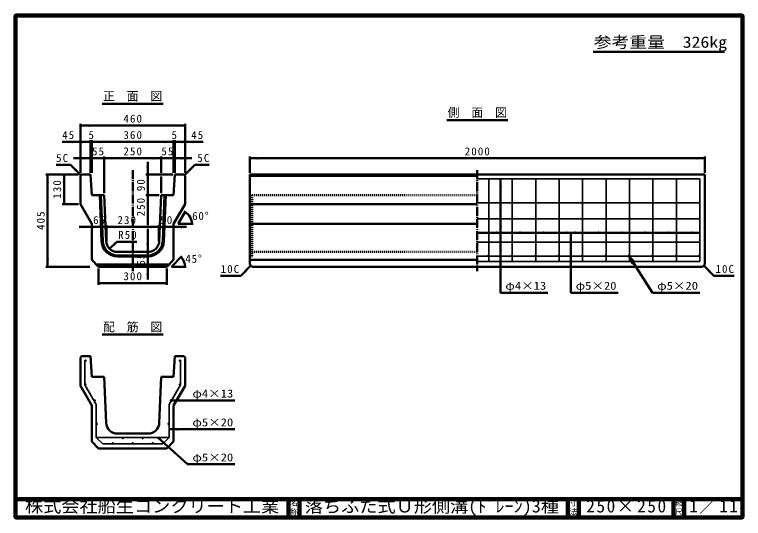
# Model space of a CAD drawing. Units: millimetres, scale not verified. Extents: x 100 to 4105, y 100 to 2870.
import ezdxf
from ezdxf.enums import TextEntityAlignment as Align

# ---------------------------------------------------------------- set-up
doc = ezdxf.new("R2010")
doc.units = ezdxf.units.MM
doc.header["$LTSCALE"] = 5
doc.linetypes.add('USER1', pattern=[13.4, 10, -1.2, 1, -1.2])
doc.linetypes.add('USER2', pattern=[2.2, 1, -1.2])
doc.layers.add('V-nasSTD', color=7, linetype='Continuous', lineweight=50)
doc.styles.add('ＭＳ ゴシック', font='')
doc.styles.get('ＭＳ ゴシック').set_extended_font_data('MS Gothic')

msp = doc.modelspace()

# ---------------------------------------------------------------- hatches: boundary and pattern name
at = {"layer": 'V-nasSTD'}
for points in [[(506.652, 2267.425), (461.652, 2259.925), (506.652, 2252.425)], [(991.652, 2252.425), (1036.652, 2259.925), (991.652, 2267.425)], [(416.652, 2162.425), (461.652, 2169.925), (416.652, 2177.425)], [(472.902, 2162.425), (517.902, 2169.925), (472.902, 2177.425)], [(569.152, 2177.425), (524.152, 2169.925), (569.152, 2162.425)], [(929.152, 2162.425), (974.152, 2169.925), (929.152, 2177.425)], [(1025.402, 2162.425), (980.402, 2169.925), (1025.402, 2177.425)], [(1081.652, 2162.425), (1036.652, 2169.925), (1081.652, 2177.425)], [(479.152, 2072.425), (524.152, 2079.925), (479.152, 2087.425)], [(637.902, 2087.425), (592.902, 2079.925), (637.902, 2072.425)], [(860.402, 2072.425), (905.402, 2079.925), (860.402, 2087.425)], [(1019.152, 2072.425), (974.152, 2079.925), (1019.152, 2087.425)], [(1437.705, 2087.425), (1392.705, 2079.925), (1437.705, 2072.425)], [(3847.705, 2072.425), (3892.705, 2079.925), (3847.705, 2087.425)], [(438.26, 2023.923), (464.777, 1986.8), (427.654, 2013.317)], [(824.152, 2034.925), (831.652, 1989.925), (839.152, 2034.925)], [(1060.043, 2023.923), (1033.527, 1986.8), (1070.65, 2013.317)], [(289.152, 1944.925), (281.652, 1989.925), (274.152, 1944.925)], [(379.152, 1944.925), (371.652, 1989.925), (364.152, 1944.925)], [(2763.205, 1921.124), (2770.705, 1966.124), (2778.205, 1921.124)], [(364.152, 1872.425), (371.652, 1827.425), (379.152, 1872.425)], [(839.152, 1832.425), (831.652, 1877.425), (824.152, 1832.425)], [(2763.205, 1789.928), (2770.705, 1834.928), (2778.205, 1789.928)], [(2763.205, 1702.388), (2770.705, 1747.388), (2778.205, 1702.388)], [(479.152, 1694.977), (524.152, 1702.477), (479.152, 1709.977)], [(650.402, 1709.977), (605.402, 1702.477), (650.402, 1694.977)], [(847.902, 1694.977), (892.902, 1702.477), (847.902, 1709.977)], [(1019.152, 1709.977), (974.152, 1702.477), (1019.152, 1694.977)], [(2751.33, 1663.439), (2706.33, 1670.939), (2751.33, 1678.439)], [(2880.08, 1663.439), (2835.08, 1670.939), (2880.08, 1678.439)], [(3009.08, 1663.439), (2964.08, 1670.939), (3009.08, 1678.439)], [(3137.83, 1663.439), (3092.83, 1670.939), (3137.83, 1678.439)], [(3176.58, 1678.439), (3221.58, 1670.939), (3176.58, 1663.439)], [(3305.58, 1678.439), (3350.58, 1670.939), (3305.58, 1663.439)], [(3434.33, 1678.439), (3479.33, 1670.939), (3434.33, 1663.439)], [(3563.08, 1678.439), (3608.08, 1670.939), (3563.08, 1663.439)], [(3692.08, 1678.439), (3737.08, 1670.939), (3692.08, 1663.439)], [(3820.83, 1678.439), (3865.83, 1670.939), (3820.83, 1663.439)], [(649.016, 1619.146), (622.5, 1582.023), (659.623, 1608.539)], [(824.152, 1609.925), (831.652, 1564.925), (839.152, 1609.925)], [(2763.205, 1573.773), (2770.705, 1618.773), (2778.205, 1573.773)], [(274.152, 1528.675), (281.652, 1483.675), (289.152, 1528.675)], [(2706.33, 1544.03, 1), (2700.33, 1544.03, 1)], [(2763.205, 1496.03), (2770.705, 1541.03), (2778.205, 1496.03)], [(2835.08, 1544.03, 1), (2829.08, 1544.03, 1)], [(2964.08, 1544.03, 1), (2958.08, 1544.03, 1)], [(3092.83, 1544.03, 1), (3086.83, 1544.03, 1)], [(3221.58, 1544.03, 1), (3215.58, 1544.03, 1)], [(3350.58, 1544.03, 1), (3344.58, 1544.03, 1)], [(3479.33, 1544.03, 1), (3473.33, 1544.03, 1)], [(3508.36, 1507.502), (3477.936, 1541.496), (3495.69, 1499.472)], [(3608.08, 1544.03, 1), (3602.08, 1544.03, 1)], [(3737.08, 1544.03, 1), (3731.08, 1544.03, 1)], [(3865.83, 1544.03, 1), (3859.83, 1544.03, 1)], [(839.152, 1438.675), (831.652, 1483.675), (824.152, 1438.675)], [(1372.439, 1452.802), (1398.955, 1489.925), (1361.832, 1463.409)], [(2763.205, 1466.675), (2770.705, 1511.675), (2778.205, 1466.675)], [(3913.267, 1453.097), (3886.75, 1490.22), (3923.873, 1463.703)], [(606.652, 1401.175), (561.652, 1393.675), (606.652, 1386.175)], [(891.652, 1386.175), (936.652, 1393.675), (891.652, 1401.175)], [(486.652, 967.351, 1), (492.652, 967.351, 1)], [(1011.652, 967.351, 1), (1005.652, 967.351, 1)], [(486.652, 836.155, 0.06554), (486.754, 835.379, 0.06555), (487.054, 834.655, 0.87698), (492.55, 836.931, 0.87698)], [(1011.55, 835.379, 0.06554), (1011.652, 836.155, 0.87698), (1005.754, 836.931, 0.87698), (1011.25, 834.655, 0.06555)], [(537.595, 747.115, 0.41421), (541.693, 746.017, 0.41421), (542.791, 750.115, 1)], [(960.709, 747.115, 1), (955.512, 750.115, 1)], [(1006.111, 756.115), (961.111, 748.615), (1006.111, 741.115)], [(549.152, 620, -1), (555.152, 620, -1)], [(949.152, 620, 1), (943.152, 620, 1)], [(994.152, 597.625), (949.152, 590.125), (994.152, 582.625)], [(694.27, 539.258, -1), (694.27, 545.258, -1)], [(804.033, 539.258, 1), (804.033, 545.258, 1)], [(915.311, 509.575), (925.348, 520.723), (886.886, 545.258)], [(639.389, 509.902, -1), (639.389, 515.902, -1)], [(749.152, 509.902, 1), (749.152, 515.902, 1)], [(858.915, 509.902, 1), (858.915, 515.902, 1)]]:
    msp.add_hatch(color=256, dxfattribs=at).paths.add_polyline_path(points)

# ---------------------------------------------------------------- linework, layer by layer
at = {"layer": 'V-nasSTD', "lineweight": 100}
for p, q in [((105, 2865), (105, 105)), ((4100, 2865), (105, 2865)), ((4100, 105), (4100, 2865)), ((105, 205), (4100, 205)), ((1605, 205), (1605, 105)), ((1665, 205), (1665, 105)), ((3140, 205), (3140, 105)), ((3200, 205), (3200, 105)), ((3720, 205), (3720, 105)), ((3780, 205), (3780, 105)), ((105, 105), (4100, 105))]:
    msp.add_line(p, q, dxfattribs=at)
at = {"layer": 'V-nasSTD'}
for p, q in [((3278.536, 2664.753), (4000.536, 2664.753)), ((582.152, 2379.925), (916.152, 2379.925)), ((2475.705, 2289.925), (2809.705, 2289.925)), ((461.652, 2269.925), (461.652, 1999.925)), ((1036.652, 2259.925), (461.652, 2259.925)), ((1036.652, 2269.925), (1036.652, 1999.925)), ((461.652, 2169.925), (361.652, 2169.925)), ((517.902, 2169.925), (461.652, 2169.925)), ((517.902, 2179.925), (517.902, 1999.925)), ((524.152, 2169.925), (517.902, 2169.925)), ((524.152, 2179.925), (524.152, 1999.925)), ((974.152, 2169.925), (524.152, 2169.925)), ((974.152, 2179.925), (974.152, 1999.925)), ((974.152, 2169.925), (980.402, 2169.925)), ((980.402, 2179.925), (980.402, 1999.925)), ((980.402, 2169.925), (1036.652, 2169.925)), ((1036.652, 2169.925), (1136.652, 2169.925)), ((592.902, 2089.925), (592.902, 1887.425)), ((905.402, 2089.925), (905.402, 1999.925)), ((1392.705, 2089.925), (1392.705, 1999.925)), ((3892.705, 2089.925), (3892.705, 1999.925)), ((408.208, 2043.369), (328.208, 2043.369)), ((464.777, 1986.8), (408.208, 2043.369)), ((524.152, 2079.925), (424.152, 2079.925)), ((592.902, 2079.925), (524.152, 2079.925)), ((905.402, 2079.925), (592.902, 2079.925)), ((831.652, 1989.925), (831.652, 2059.925)), ((905.402, 2079.925), (974.152, 2079.925)), ((974.152, 2079.925), (1074.152, 2079.925)), ((1033.527, 1986.8), (1090.095, 2043.369)), ((1090.095, 2043.369), (1170.095, 2043.369)), ((3892.705, 2079.925), (1392.705, 2079.925)), ((271.652, 1989.925), (451.652, 1989.925)), ((281.652, 1989.925), (281.652, 1483.675)), ((371.652, 1989.925), (371.652, 1827.425)), ((467.902, 1989.925), (461.652, 1983.675)), ((461.652, 1983.675), (461.652, 1827.425)), ((517.902, 1989.925), (467.902, 1989.925)), ((517.902, 1989.925), (524.152, 1877.425)), ((821.652, 1989.925), (970.402, 1989.925)), ((831.652, 1989.925), (831.652, 1877.425)), ((905.402, 1979.925), (905.402, 1887.425)), ((980.402, 1989.925), (974.152, 1877.425)), ((980.402, 1989.925), (1030.402, 1989.925)), ((1030.402, 1989.925), (1036.652, 1983.675)), ((1036.652, 1827.425), (1036.652, 1983.675)), ((1392.705, 1989.925), (1392.705, 1496.175)), ((3892.705, 1989.925), (1392.705, 1989.925)), ((2642.705, 1983.675), (1392.705, 1983.675)), ((2770.705, 1966.124), (2770.705, 1341.124)), ((3892.705, 1496.175), (3892.705, 1989.925)), ((592.902, 1877.425), (524.152, 1877.425)), ((567.882, 1877.425), (578.022, 1623.928)), ((574.137, 1877.425), (584.267, 1624.178)), ((592.902, 1877.425), (603.002, 1624.927)), ((821.652, 1877.425), (895.402, 1877.425)), ((831.652, 1877.425), (831.652, 1712.477)), ((895.302, 1624.927), (905.402, 1877.425)), ((974.152, 1877.425), (905.402, 1877.425)), ((914.037, 1624.178), (924.167, 1877.425)), ((920.282, 1623.928), (930.422, 1877.425)), ((361.652, 1827.425), (451.652, 1827.425)), ((461.652, 1827.425), (524.152, 1719.172)), ((974.152, 1719.172), (1036.652, 1827.425)), ((2642.705, 1827.425), (1392.705, 1827.425)), ((999.152, 1719.172), (1039.902, 1789.753)), ((524.152, 1702.477), (454.152, 1702.477)), ((524.152, 1719.172), (524.152, 1521.175)), ((524.152, 1702.477), (605.402, 1702.477)), ((605.402, 1712.477), (605.402, 1622.477)), ((605.402, 1702.477), (892.902, 1702.477)), ((831.652, 1692.477), (831.652, 1564.925)), ((892.902, 1712.477), (892.902, 1622.477)), ((892.902, 1702.477), (974.152, 1702.477)), ((974.152, 1521.175), (974.152, 1719.172)), ((974.152, 1702.477), (1044.152, 1702.477)), ((999.152, 1719.172), (1080.652, 1719.172)), ((2642.705, 1719.172), (1392.705, 1719.172)), ((3865.83, 1670.939), (2642.705, 1670.939)), ((3157.08, 1670.939), (3157.08, 1341.124)), ((622.5, 1582.023), (661.39, 1620.914)), ((771.39, 1620.914), (661.39, 1620.914)), ((665.452, 1564.925), (832.852, 1564.925)), ((831.652, 1564.925), (831.652, 1483.675)), ((665.452, 1546.175), (832.852, 1546.175)), ((665.452, 1539.925), (832.852, 1539.925)), ((1019.104, 1541.128), (961.652, 1483.675)), ((3477.936, 1541.496), (3604.923, 1341.124)), ((3477.936, 1541.496), (3495.69, 1499.472)), ((3508.36, 1507.502), (3477.936, 1541.496)), ((271.652, 1483.675), (514.152, 1483.675)), ((524.152, 1521.175), (561.652, 1483.675)), ((549.152, 1496.175), (949.152, 1496.175)), ((561.652, 1483.675), (936.652, 1483.675)), ((831.652, 1483.675), (831.652, 1413.675)), ((936.652, 1483.675), (974.152, 1521.175)), ((961.652, 1483.675), (1042.902, 1483.675)), ((1398.955, 1489.925), (1342.387, 1433.357)), ((2642.705, 1521.175), (1392.705, 1521.175)), ((1392.705, 1496.175), (1405.205, 1483.675)), ((1405.205, 1483.675), (3880.205, 1483.675)), ((3508.36, 1507.502), (3495.69, 1499.472)), ((3892.705, 1496.175), (3880.205, 1483.675)), ((3886.75, 1490.22), (3943.319, 1433.651)), ((561.652, 1473.675), (561.652, 1383.675)), ((936.652, 1473.675), (936.652, 1383.675)), ((1342.387, 1433.357), (1232.387, 1433.357)), ((3943.319, 1433.651), (4053.319, 1433.651)), ((561.652, 1393.675), (936.652, 1393.675)), ((3030.705, 1341.124), (2770.705, 1341.124)), ((3417.08, 1341.124), (3157.08, 1341.124)), ((3864.923, 1341.124), (3604.923, 1341.124)), ((582.152, 1111.152), (916.152, 1111.152)), ((467.902, 991.152), (461.652, 984.902)), ((461.652, 984.902), (461.652, 828.652)), ((517.902, 991.152), (467.902, 991.152)), ((517.902, 991.152), (524.152, 878.652)), ((980.402, 991.152), (974.152, 878.652)), ((980.402, 991.152), (1030.402, 991.152)), ((1030.402, 991.152), (1036.652, 984.902)), ((1036.652, 828.652), (1036.652, 984.902)), ((592.902, 878.652), (524.152, 878.652)), ((592.902, 878.652), (603.002, 626.154)), ((895.302, 626.154), (905.402, 878.652)), ((974.152, 878.652), (905.402, 878.652)), ((461.652, 828.652), (524.152, 720.399)), ((974.152, 720.399), (1036.652, 828.652)), ((961.111, 748.615), (1311.111, 748.615)), ((524.152, 720.399), (524.152, 522.402)), ((974.152, 522.402), (974.152, 720.399)), ((665.452, 566.152), (832.852, 566.152)), ((949.152, 590.125), (1311.111, 590.125)), ((524.152, 522.402), (561.652, 484.902)), ((886.886, 545.258), (1051.111, 397.407)), ((936.652, 484.902), (974.152, 522.402)), ((561.652, 484.902), (936.652, 484.902)), ((1311.111, 397.407), (1051.111, 397.407))]:
    msp.add_line(p, q, dxfattribs=at)
at = {"layer": 'V-nasSTD', "linetype": 'USER1'}
for p, q in [((749.152, 2014.925), (749.152, 1458.675)), ((2642.705, 2014.925), (2642.705, 1458.675))]:
    msp.add_line(p, q, dxfattribs=at)
at = {"layer": 'V-nasSTD', "lineweight": 35}
for p, q in [((3865.83, 1966.124), (2642.705, 1966.124)), ((2706.33, 1966.124), (2706.33, 1511.675)), ((2835.08, 1966.124), (2835.08, 1511.675)), ((2964.08, 1966.124), (2964.08, 1511.675)), ((3092.83, 1966.124), (3092.83, 1511.675)), ((3221.58, 1966.124), (3221.58, 1511.675)), ((3350.58, 1966.124), (3350.58, 1511.675)), ((3479.33, 1966.124), (3479.33, 1511.675)), ((3608.08, 1966.124), (3608.08, 1511.675)), ((3737.08, 1966.124), (3737.08, 1511.675)), ((3865.83, 1966.124), (3865.83, 1511.675)), ((3865.83, 1834.928), (2642.705, 1834.928)), ((3865.83, 1747.388), (2642.705, 1747.388)), ((3865.83, 1618.773), (2642.705, 1618.773)), ((3865.83, 1541.03), (2642.705, 1541.03)), ((3865.83, 1511.675), (2642.705, 1511.675)), ((486.652, 970.351), (486.652, 835.351)), ((1011.652, 835.351), (1011.652, 970.351)), ((486.652, 835.351), (549.152, 727.098)), ((949.152, 727.098), (1011.652, 835.351)), ((549.152, 727.098), (549.152, 545.258)), ((949.152, 545.258), (949.152, 727.098)), ((549.152, 545.258), (584.507, 509.902)), ((549.152, 545.258), (949.152, 545.258)), ((913.796, 509.902), (949.152, 545.258)), ((584.507, 509.902), (913.796, 509.902))]:
    msp.add_line(p, q, dxfattribs=at)
at = {"layer": 'V-nasSTD', "linetype": 'USER2'}
for p, q in [((2642.705, 1877.425), (1392.705, 1877.425)), ((1405.205, 1877.425), (1405.205, 1539.925)), ((2642.705, 1564.925), (1392.705, 1564.925)), ((1392.705, 1539.925), (1405.205, 1539.925))]:
    msp.add_line(p, q, dxfattribs=at)
at = {"layer": 'V-nasSTD', "lineweight": 13}
msp.add_lwpolyline([(100, 100), (100, 2870), (4105, 2870), (4105, 100)], close=True, dxfattribs=at)
at = {"layer": 'V-nasSTD', "lineweight": 35}
for centre in [(2703.33, 1544.03), (2832.08, 1544.03), (2961.08, 1544.03), (3089.83, 1544.03), (3218.58, 1544.03), (3347.58, 1544.03), (3476.33, 1544.03), (3605.08, 1544.03), (3734.08, 1544.03), (3862.83, 1544.03), (489.652, 967.351), (1008.652, 967.351), (489.652, 836.155), (1008.652, 836.155), (540.193, 748.615), (958.111, 748.615), (552.152, 620), (946.152, 620), (694.27, 542.258), (804.033, 542.258), (639.389, 512.902), (749.152, 512.902), (858.915, 512.902)]:
    msp.add_circle(centre, 3, dxfattribs=at)
at = {"layer": 'V-nasSTD'}
for centre, radius, start, end in [((999.152, 1719.172), 75, 0, 60), ((665.452, 1627.425), 87.5, 182.29061, 270), ((665.452, 1627.425), 81.25, 182.29061, 270), ((665.452, 1627.425), 62.5, 182.29061, 270), ((832.852, 1627.425), 62.5, 270, 357.70939), ((832.852, 1627.425), 81.25, 270, 357.70939), ((832.852, 1627.425), 87.5, 270, 357.70939), ((961.652, 1483.675), 75, 0, 45), ((665.452, 628.652), 62.5, 182.29061, 270), ((832.852, 628.652), 62.5, 270, 357.70939)]:
    msp.add_arc(centre, radius, start, end, dxfattribs=at)

# ---------------------------------------------------------------- texts
at = {"layer": 'V-nasSTD', "style": 'ＭＳ ゴシック'}
for s, height, width, p in [('参考重量\u3000326kg', 62.32, 1.15, (3282.536, 2749.753)), ('φ4×13', 43.99, 1.15, (2796.705, 1401.124)), ('φ5×20', 43.99, 1.15, (3183.08, 1401.124)), ('φ5×20', 43.99, 1.15, (3630.923, 1401.124)), ('φ4×13', 43.99, 1.15, (1077.111, 808.615)), ('φ5×20', 43.99, 1.15, (1077.111, 650.125)), ('φ5×20', 43.99, 1.15, (1077.111, 457.407)), ('株式会社船生コンクリート工業', 69.65, 1.05, (157.5, 202.5)), ('落ちふた式Ｕ形側溝(ﾄﾞﾚｰﾝ)3種', 69.65, 1.05, (1695, 202.5))]:
    msp.add_text(s, height=height, dxfattribs=dict(at, width=width)).set_placement(p, align=Align.TOP_LEFT)
for s, height, p in [('正\u3000面\u3000図', 47.65, (586.148, 2444.925)), ('側\u3000面\u3000図', 47.65, (2479.701, 2354.925)), ('5', 43.99, (506.027, 2229.921)), ('5', 43.99, (962.277, 2229.921)), ('配\u3000筋\u3000図', 47.65, (586.148, 1176.152)), ('名', 30.79, (1613.982, 200.999)), ('寸', 30.79, (3148.982, 200.999)), ('縮', 30.79, (3728.982, 200.999)), ('称', 30.79, (1613.976, 151.01)), ('法', 30.79, (3148.976, 151.01)), ('尺', 30.79, (3728.976, 151.01))]:
    msp.add_text(s, height=height, dxfattribs=at).set_placement(p, align=Align.TOP_LEFT)
at = {"layer": 'V-nasSTD', "attachment_point": 1, "style": 'ＭＳ ゴシック'}
for s, insert, char_height in [('\\T1.2;460', (698.165, 2319.925), 43.99), ('\\T1.2;45', (361.652, 2229.925), 43.99), ('\\T1.2;360', (698.165, 2229.925), 43.99), ('\\T1.2;45', (1070.652, 2229.925), 43.99), ('\\T1.2;55', (525.527, 2139.925), 43.99), ('\\T1.2;250', (698.165, 2139.925), 43.99), ('\\T1.2;55', (906.777, 2139.925), 43.99), ('\\T1.2;2000', (2573.599, 2139.925), 43.99), ('\\T1.2;5C', (328.208, 2103.369), 43.99), ('\\T1.2;5C', (1104.095, 2103.369), 43.99), ('\\T1.15;60°', (1075.733, 1784.839), 43.99), ('\\T1.2;65', (531.777, 1762.477), 43.99), ('\\T1.2;230', (665.402, 1762.477), 43.99), ('\\T1.2;50', (900.527, 1762.477), 43.99), ('\\T1.2;R50', (669.39, 1680.914), 43.99), ('\\T1.15;45°', (1038.233, 1549.342), 43.99), ('\\T1.2;10C', (1232.387, 1493.357), 43.99), ('\\T1.2;10C', (3951.319, 1493.651), 43.99), ('\\T1.2;300', (698.165, 1453.675), 43.99), ('\\T1.18;250×250', (3241.581, 202.508), 69.65), ('\\T1.16;1／11', (3807.033, 202.582), 69.65)]:
    msp.add_mtext(s, dxfattribs=dict(at, insert=insert, char_height=char_height))
at = {"layer": 'V-nasSTD', "char_height": 43.99, "attachment_point": 1, "rotation": 90, "style": 'ＭＳ ゴシック'}
for s, insert in [('\\T1.2;130', (311.652, 1857.688)), ('\\T1.2;90', (771.652, 1898.954)), ('\\T1.2;250', (771.652, 1760.425)), ('\\T1.2;405', (221.652, 1685.813)), ('\\T1.2;65', (771.652, 1489.579))]:
    msp.add_mtext(s, dxfattribs=dict(at, insert=insert))

doc.saveas('drawing.dxf')
